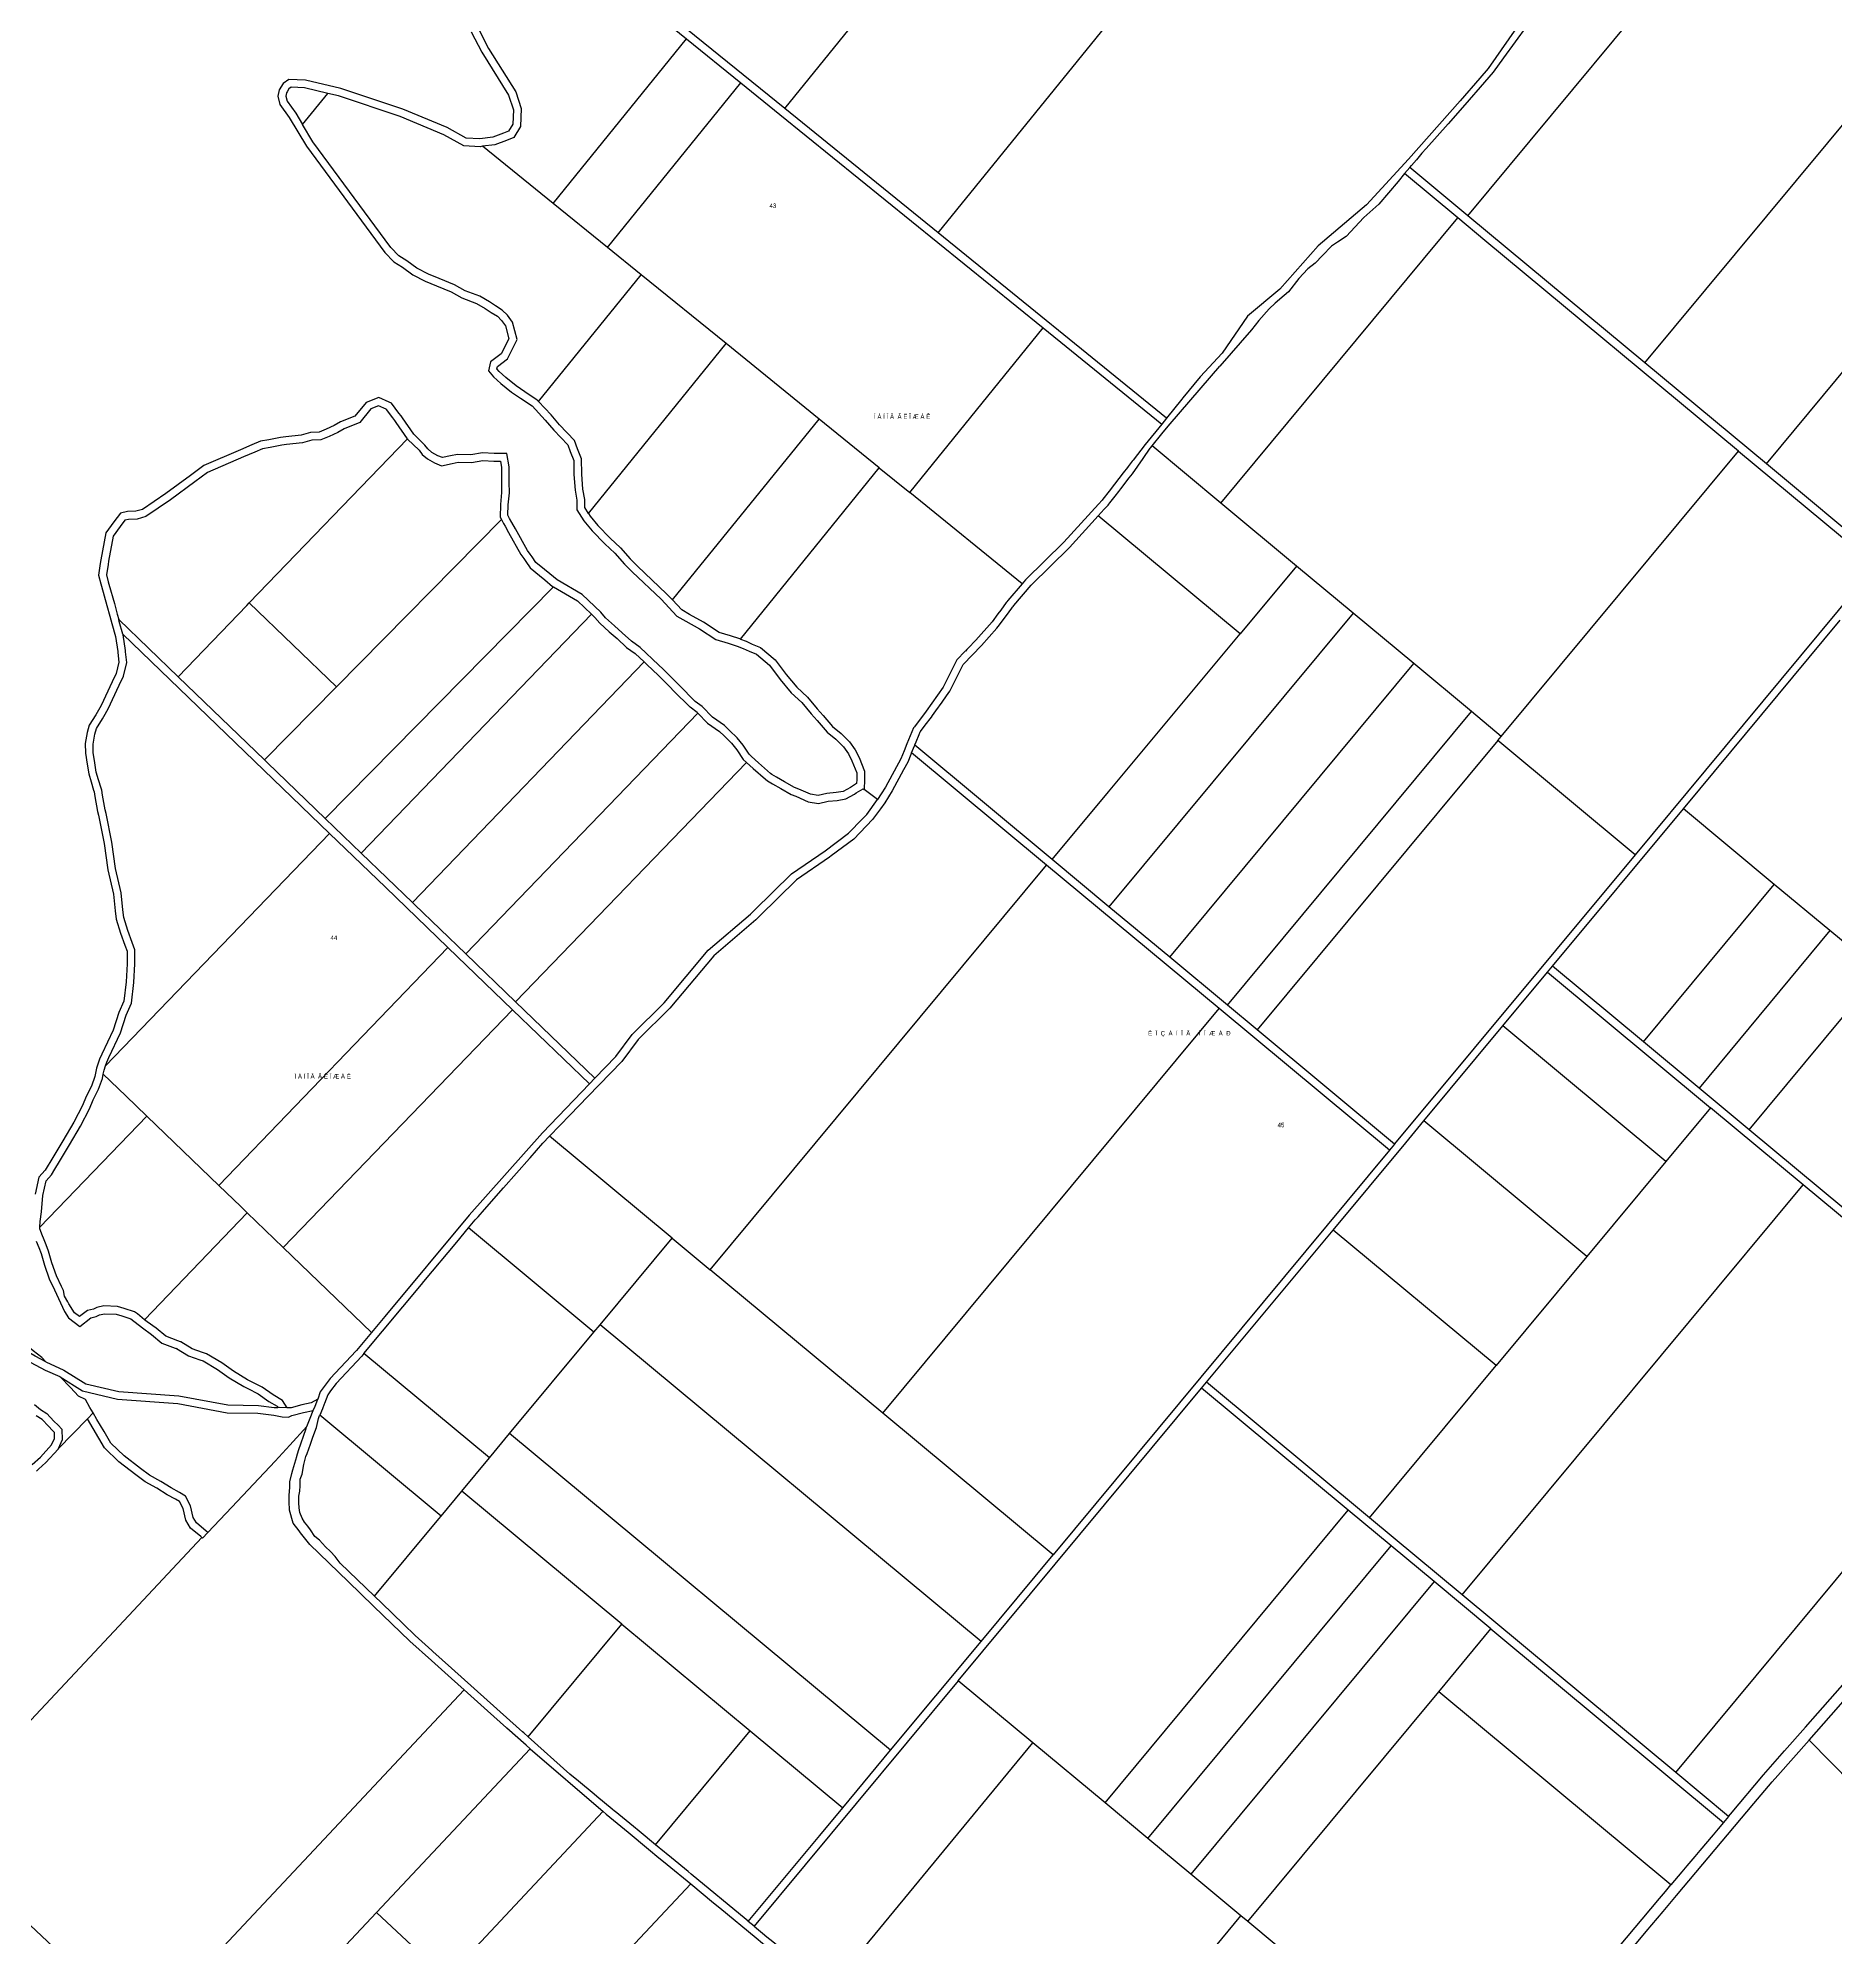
# Model space of a CAD drawing. Header units: metres. Extents: x 1082 to 7276, y 13258 to 20635.
# Drawn here: x 2821 to 3629, y 15857 to 16712 of the extents above; entities that cross this region are included whole.
import ezdxf

# ---------------------------------------------------------------- set-up
doc = ezdxf.new("R2010")
doc.units = ezdxf.units.M

msp = doc.modelspace()

# ---------------------------------------------------------------- linework, layer by layer
at = {"layer": '146'}
for points in [[(2961.07, 16834.131), (3073.86, 16742.69), (3091.92, 16728.051), (3112.47, 16711.381)], [(2961.07, 16834.131), (2965.8, 16821.26), (2966.33, 16819.82), (2980.47, 16793.119), (3003.1, 16753.381), (3012.11, 16729.789), (3018.78, 16716.109), (3023.42, 16707.019), (3035.63, 16687.471), (3038.16, 16679.949), (3037.76, 16671.92), (3034.86, 16667), (3031.44, 16665.65), (3026.17, 16663.721), (3020.75, 16663)], [(3156.67, 16680.06), (3262.86, 16811.051)], [(3225.77, 16624.039), (3340.84, 16765.971)], [(3156.67, 16680.06), (3094.12, 16730.769)], [(3491.86, 16724.789), (3473.28, 16698.029), (3469.53, 16693.699), (3460.68, 16683.51), (3437.34, 16657.221), (3418.41, 16636.67), (3396.72, 16618.25), (3379.46, 16598.75), (3364.93, 16586.57), (3353.59, 16569.891), (3343.57, 16559.24), (3335.9, 16549.769), (3335.4, 16549.16), (3328.55, 16540.711)], [(3495.85, 16724.391), (3480.18, 16702.789), (3475.48, 16696.32), (3471.63, 16691.881), (3462.78, 16681.68), (3455.16, 16673.1), (3445.29, 16661.99), (3443.4, 16659.859), (3440.95, 16656.981), (3438.79, 16654.43)], [(3464.09, 16631.74), (3539.37, 16722.279)], [(3015.66, 16714.529), (3020.37, 16705.301), (3032.45, 16685.961), (3034.63, 16679.461), (3034.31, 16672.949), (3032.45, 16669.81), (3030.2, 16668.92), (3025.33, 16667.141), (3019.44, 16666.35), (3013.29, 16666.69), (3004.85, 16671.4), (2984.84, 16679.67), (2956.93, 16689.019), (2941.09, 16692.81), (2933.57, 16693.141), (2930.95, 16691.25), (2929.22, 16688.359), (2928.61, 16685.6), (2929.52, 16681.85), (2933.71, 16675.99), (2941.46, 16663.141), (2976.72, 16615.269), (2980.77, 16611.039), (2984.68, 16608.56), (2989.35, 16605.199), (2994.89, 16602.35), (2999.92, 16600.26), (3006.59, 16597.539), (3011.38, 16594.81), (3017.92, 16592.35), (3021.95, 16589.99), (3024.6, 16588.26), (3027.38, 16586.519), (3029.27, 16584.65), (3031.05, 16582.279), (3032.6, 16576.41), (3029.15, 16569.631), (3024.28, 16565.971), (3023.44, 16561.961), (3025.59, 16559.221), (3029.01, 16556.231), (3033.8, 16552.381), (3037.84, 16549.65), (3043.01, 16546.17), (3048.96, 16539.82), (3052.75, 16535.34), (3059.08, 16528.74), (3060.11, 16525.609), (3061.77, 16521.619), (3061.82, 16515.359), (3062.38, 16508.35), (3063.17, 16503.721), (3063.21, 16499.461), (3066.26, 16494.471), (3070.06, 16489.99), (3075.75, 16484.141), (3080.3, 16479.91), (3084.61, 16475.051), (3088.02, 16471.56), (3101.04, 16459.25), (3108.13, 16451.65), (3112.16, 16449.301), (3118.33, 16445.949), (3125.64, 16441.109), (3131.18, 16439.391), (3135.33, 16438.039), (3137.97, 16437.051), (3140.61, 16435.82), (3144.01, 16434.461), (3149.82, 16429.481), (3154.64, 16423.131), (3159.58, 16417.15), (3164.38, 16412.789), (3168.56, 16407.68), (3171.34, 16404.57), (3175.78, 16399.461), (3179.69, 16396.231), (3183.1, 16392.75), (3185.39, 16389.631), (3186.92, 16386.51), (3189.1, 16381.14), (3189.12, 16378.13), (3189.04, 16376.23)], [(3052.43, 16637.32), (3112.47, 16711.381)], [(3112.47, 16711.381), (3136.92, 16691.57)], [(3543.71, 16565.539), (3666.85, 16713.641)], [(2951.04, 16686.83), (2940.6, 16689.33), (2934.63, 16689.59), (2933.58, 16688.83), (2932.78, 16687.49), (2932.51, 16687.051), (2932.2, 16685.641), (2932.76, 16683.33), (2936.63, 16677.92), (2939.7, 16672.84)], [(3076.87, 16617.5), (3136.92, 16691.57)], [(3136.92, 16691.57), (3154.47, 16677.34), (3272.97, 16581.269)], [(2939.7, 16672.84), (2951.04, 16686.83)], [(3020.75, 16663), (3019.58, 16662.84), (3012.29, 16663.24), (3003.33, 16668.24), (2983.62, 16676.391), (2955.96, 16685.66), (2951.04, 16686.83)], [(3225.77, 16624.039), (3156.67, 16680.06)], [(3045.94, 16548.16), (3045.29, 16548.85), (3039.79, 16552.551), (3035.88, 16555.199), (3031.25, 16558.91), (3028.15, 16561.631), (3027.2, 16562.84), (3027.44, 16563.961), (3031.9, 16567.32), (3036.33, 16576.01), (3034.26, 16583.84), (3031.91, 16586.961), (3029.56, 16589.279), (3026.48, 16591.211), (3023.79, 16592.971), (3019.43, 16595.519), (3012.87, 16597.99), (3008.12, 16600.699), (3001.25, 16603.5), (2996.37, 16605.529), (2991.18, 16608.199), (2986.64, 16611.461), (2983.01, 16613.76), (2979.41, 16617.529), (2944.38, 16665.09), (2939.7, 16672.84)], [(3052.43, 16637.32), (3020.75, 16663)], [(3437.96, 16653.461), (3438.69, 16654.31), (3438.79, 16654.43)], [(3435.63, 16650.721), (3432.66, 16647.221), (3424, 16636.94), (3417.34, 16630.94), (3409.35, 16622.369), (3405.36, 16619.801), (3402.7, 16618.09), (3398.7, 16613.801), (3395.37, 16610.381), (3392.04, 16607.81), (3388.05, 16603.519), (3383.38, 16597.519), (3381.39, 16595.81), (3377.39, 16592.381), (3374.73, 16589.81), (3370.07, 16584.67), (3366.74, 16580.381), (3352.51, 16564.01)], [(3435.63, 16650.721), (3437.96, 16653.461)], [(3459.63, 16630.76), (3435.63, 16650.721)], [(3464.09, 16631.74), (3437.96, 16653.461)], [(3076.87, 16617.5), (3052.43, 16637.32)], [(3352.92, 16502.42), (3459.63, 16630.76)], [(3585.85, 16525.82), (3471.76, 16620.68), (3459.63, 16630.76)], [(3543.71, 16565.539), (3464.09, 16631.74)], [(3328.55, 16540.711), (3225.77, 16624.039)], [(3092.13, 16605.131), (3076.87, 16617.5)], [(3045.94, 16548.16), (3092.13, 16605.131)], [(3130.27, 16574.211), (3092.13, 16605.131)], [(3212.93, 16507.199), (3272.97, 16581.269)], [(3272.97, 16581.269), (3326.35, 16538)], [(3068.33, 16497.801), (3130.27, 16574.211)], [(3172.16, 16540.25), (3130.27, 16574.211)], [(3321.96, 16528.16), (3326.42, 16533.67), (3328.47, 16536.19), (3330.08, 16538.18), (3352.51, 16564.01)], [(3598.41, 16520.06), (3543.71, 16565.539)], [(3598.41, 16520.06), (3636.59, 16565.981)], [(3189.04, 16376.23), (3186.27, 16374.54), (3182.98, 16372.69), (3179.83, 16372.19), (3175.68, 16371.79), (3171.74, 16370.9), (3168.26, 16371.48), (3163.01, 16373.81), (3161.03, 16374.54), (3156.64, 16377.12), (3152.91, 16379.2), (3150.89, 16380.32), (3150.28, 16380.86), (3144.87, 16385.631), (3141.76, 16388.43), (3140.62, 16389.44), (3137.98, 16393.56), (3135.29, 16396.81), (3131.83, 16400.211), (3129.55, 16402.449), (3124.25, 16406.18), (3119.58, 16410.9), (3116.42, 16413.26), (3109.17, 16420.529), (3107.62, 16422.08), (3102.03, 16427.68), (3099.96, 16429.641), (3091.63, 16437.539), (3087.72, 16440.269), (3083.57, 16444.109), (3080.03, 16447.231), (3076.02, 16450.801), (3073.87, 16453.42), (3065.59, 16461.32), (3054.23, 16467.891), (3050.95, 16470.619), (3048.61, 16472.551), (3044.72, 16475.779), (3043.01, 16478.25), (3042.1, 16479.551), (3040.96, 16481.19), (3035.5, 16490.91), (3033.95, 16493.721), (3032.91, 16495.609), (3032.28, 16496.75), (3032.13, 16497.019), (3032.22, 16501.619), (3032.81, 16507.019), (3032.76, 16511.93), (3032.74, 16514.869), (3032.72, 16518.74), (3031.68, 16524.82), (3026.98, 16524.789), (3025.9, 16524.789), (3020.71, 16525.131), (3015.44, 16524.221), (3009.41, 16524.31), (3006.35, 16523.66), (3002.62, 16522.92), (3000.65, 16523.711), (2997.95, 16525.279), (2996.13, 16526.84), (2994.74, 16528.57), (2991.99, 16531.279), (2989.83, 16533.41), (2984.71, 16540.779), (2984.08, 16541.69), (2983.09, 16543), (2979.7, 16547.49), (2978.66, 16547.94), (2974.02, 16549.94), (2968.31, 16547.74), (2963.31, 16541.6), (2956.82, 16539.1), (2953.94, 16537.33), (2950.34, 16535.69), (2947.19, 16534.34), (2943.34, 16534.19), (2939.06, 16533.029), (2932.12, 16532.24), (2929.81, 16531.981), (2924.53, 16530.99), (2920.73, 16530.279), (2916.84, 16528.619), (2911.72, 16526.42), (2895.25, 16519.32), (2889.22, 16514.869), (2878.26, 16506.801), (2867.74, 16499.65), (2864.74, 16498.789), (2861, 16498.65), (2857.77, 16497.961), (2854.8, 16494.019), (2851.26, 16489.029), (2848.96, 16476.881), (2848.71, 16475.33), (2847.87, 16470), (2848.89, 16466.15), (2849.19, 16465.019), (2851.65, 16456.4), (2852.94, 16451.519), (2853.87, 16448.24), (2855.52, 16442.42), (2856.57, 16435.711), (2856.63, 16435.199), (2857.1, 16430.93), (2855.8, 16425.801), (2853.97, 16422.08), (2849.05, 16411.41), (2847.26, 16408.17), (2846.72, 16407.18), (2843.71, 16402.471), (2842.84, 16399.25), (2841.96, 16394.301), (2842.01, 16389.94), (2842.79, 16384.99), (2843.49, 16380.62), (2844.59, 16376.98), (2845.71, 16373.26), (2845.94, 16372.49), (2846.3, 16370.47), (2847.51, 16363.76), (2847.86, 16362.09), (2850.51, 16349.26), (2852.11, 16337.5), (2854.59, 16326.5), (2855.4, 16319.06), (2855.81, 16315.22), (2857.72, 16308.98), (2859.75, 16303.56), (2860.76, 16300.85), (2860.8, 16295.2), (2860.37, 16287.04), (2859.31, 16278.39), (2857.1, 16273.23), (2854.53, 16265.33), (2849.39, 16254.45), (2848.36, 16252.27), (2847.01, 16248.27), (2846.28, 16244.5), (2844.67, 16240.09), (2842.32, 16235.44), (2840.71, 16231.42), (2836.74, 16223.87), (2831.91, 16215.44), (2827.31, 16208.01), (2823.96, 16202.35), (2821.11, 16199.21), (2819.4, 16191.45)], [(2986.95, 16531.42), (2981.84, 16538.779), (2981.25, 16539.641), (2980.3, 16540.891), (2977.46, 16544.641), (2977.27, 16544.721), (2973.94, 16546.16), (2970.43, 16544.81), (2965.44, 16538.67), (2958.38, 16535.949), (2955.59, 16534.231), (2951.76, 16532.49), (2947.97, 16530.859), (2943.87, 16530.711), (2939.72, 16529.58), (2932.51, 16528.76), (2930.33, 16528.51), (2925.17, 16527.551), (2921.75, 16526.91), (2918.22, 16525.4), (2913.18, 16523.24), (2897.01, 16516.269), (2891.3, 16512.06), (2880.29, 16503.94), (2869.24, 16496.44), (2865.3, 16495.31), (2861.44, 16495.16), (2859.78, 16494.81), (2857.63, 16491.961), (2854.56, 16487.631), (2852.41, 16476.279), (2852.17, 16474.789), (2851.44, 16470.19), (2852.28, 16467.039), (2852.57, 16465.949), (2855.02, 16457.32), (2856.32, 16452.449), (2856.97, 16450.131)], [(3068.33, 16497.801), (3066.7, 16500.461), (3066.67, 16504.029), (3065.86, 16508.779), (3065.32, 16515.51), (3065.27, 16522.33), (3063.39, 16526.84), (3062.16, 16530.59), (3055.36, 16537.68), (3051.57, 16542.15), (3045.94, 16548.16)], [(3106.18, 16458.869), (3172.16, 16540.25)], [(3199.19, 16518.33), (3172.16, 16540.25)], [(3326.35, 16538), (3318.94, 16528.859), (3313.44, 16521.76), (3313.08, 16521.301), (3311.25, 16518.94), (3310.89, 16518.481), (3308.99, 16516.01), (3305.12, 16511.029), (3302.61, 16507.801), (3299.86, 16504.25), (3299.46, 16503.801), (3297.86, 16502.039), (3282.29, 16484.949), (3264.98, 16467.92), (3263.51, 16466.19)], [(3328.55, 16540.711), (3326.35, 16538)], [(2915.76, 16457.551), (2986.95, 16531.42)], [(2986.95, 16531.42), (2987.14, 16531.141), (2989.53, 16528.789), (2992.14, 16526.221), (2993.6, 16524.391), (2995.92, 16522.41), (2999.11, 16520.56), (3002.28, 16519.279), (3007.06, 16520.231), (3009.75, 16520.81), (3015.71, 16520.721), (3020.9, 16521.609), (3025.79, 16521.279), (3027, 16521.289), (3028.73, 16521.301), (3029.22, 16518.43), (3029.24, 16514.85), (3029.26, 16511.9), (3029.31, 16507.19), (3028.72, 16501.85), (3028.61, 16496.15), (3029.19, 16495.109)], [(3297.77, 16496.75), (3300.45, 16499.69), (3302.17, 16501.58), (3302.55, 16501.99), (3303, 16502.58), (3305.38, 16505.65), (3306.96, 16507.69), (3307.89, 16508.891), (3311.75, 16513.869), (3313.17, 16515.699), (3317.91, 16522.51), (3321.12, 16527.131), (3321.4, 16527.481), (3321.96, 16528.16)], [(3352.92, 16502.42), (3321.96, 16528.16)], [(3479.14, 16397.471), (3585.85, 16525.82)], [(3585.85, 16525.82), (3647.61, 16474.471)], [(3136.71, 16441.26), (3199.19, 16518.33)], [(3199.19, 16518.33), (3212.93, 16507.199)], [(3649.91, 16477.24), (3598.41, 16520.06)], [(3263.51, 16466.19), (3212.93, 16507.199)], [(3386.91, 16474.16), (3352.92, 16502.42)], [(3029.19, 16495.109), (2954.96, 16419.769)], [(3029.19, 16495.109), (3029.22, 16495.06), (3029.84, 16493.92), (3030.19, 16493.301), (3030.89, 16492.029), (3032.44, 16489.199), (3037.99, 16479.33), (3039.23, 16477.56), (3040.13, 16476.25), (3042.12, 16473.391), (3046.38, 16469.859), (3048.71, 16467.92), (3052.22, 16465.01), (3052.64, 16464.769)], [(3068.33, 16497.801), (3069.11, 16496.529), (3072.65, 16492.34), (3078.2, 16486.641), (3082.81, 16482.359), (3087.17, 16477.44), (3090.48, 16474.06), (3103.53, 16461.711), (3106.18, 16458.869)], [(3215.25, 16393.631), (3215.81, 16395), (3217.2, 16398.4), (3217.68, 16399.58), (3217.82, 16399.76), (3219.92, 16402.56), (3222.66, 16406.199), (3223.14, 16406.84), (3224.71, 16409.039), (3227.48, 16412.94), (3229.46, 16415.721), (3230.92, 16417.779), (3235.97, 16427.74), (3237.03, 16429.84), (3245.2, 16438.369), (3252.17, 16446.24), (3252.73, 16446.881), (3256.43, 16451.891), (3258.83, 16455.119), (3259.18, 16455.6), (3259.45, 16455.971), (3259.81, 16456.461), (3267.55, 16465.539), (3284.82, 16482.519), (3297.77, 16496.75)], [(3361.57, 16443.699), (3297.77, 16496.75)], [(3647.61, 16474.471), (3571.01, 16382.34), (3539.35, 16344.27)], [(3263.51, 16466.19), (3257.07, 16458.631), (3256.64, 16458.051), (3256.36, 16457.68), (3253.86, 16454.289), (3252.64, 16452.641), (3250.01, 16449.09), (3242.63, 16440.74), (3241.7, 16439.769), (3240.23, 16438.24), (3238.58, 16436.519), (3238, 16435.91), (3237.94, 16435.85), (3234.14, 16431.891), (3227.91, 16419.59), (3220.32, 16408.91), (3215.01, 16401.85), (3214.61, 16401.32), (3211.67, 16394.131), (3210.46, 16391.019), (3208.91, 16387.4), (3202.07, 16374.72), (3200.11, 16371.66), (3198.48, 16369.13)], [(3386.91, 16474.16), (3361.57, 16443.699)], [(3412.42, 16452.949), (3386.91, 16474.16)], [(2883.75, 16424.33), (2914.64, 16456.381), (2915.76, 16457.551)], [(2954.96, 16419.769), (2915.76, 16457.551)], [(2949.95, 16360.54), (3052.64, 16464.769)], [(3052.64, 16464.769), (3063.47, 16458.5), (3069.7, 16452.56)], [(3136.71, 16441.26), (3136.48, 16441.34), (3132.24, 16442.721), (3127.16, 16444.31), (3120.13, 16448.961), (3113.87, 16452.35), (3110.33, 16454.41), (3106.18, 16458.869)], [(2858.86, 16443.449), (2857.24, 16449.199), (2856.97, 16450.131)], [(2883.75, 16424.33), (2856.97, 16450.131)], [(2966.06, 16345.01), (3069.7, 16452.56)], [(3069.7, 16452.56), (3071.3, 16451.029), (3073.48, 16448.369), (3077.71, 16444.6), (3081.22, 16441.519), (3085.52, 16437.539), (3089.41, 16434.82), (3093.47, 16430.971)], [(3412.42, 16452.949), (3302.6, 16320.87)], [(3439.72, 16430.25), (3412.42, 16452.949)], [(3561.08, 16364.93), (3631.57, 16449.721)], [(2851.05, 16249.28), (2851.61, 16250.97), (2852.55, 16252.96), (2857.79, 16264.04), (2860.37, 16272), (2862.73, 16277.47), (2863.86, 16286.74), (2864.3, 16295.12), (2864.26, 16301.5), (2863.02, 16304.79), (2861.04, 16310.1), (2859.26, 16315.93), (2858.88, 16319.44), (2858.05, 16327.08), (2855.56, 16338.12), (2853.96, 16349.86), (2851.29, 16362.8), (2850.95, 16364.42), (2849.75, 16371.09), (2849.35, 16373.31), (2849.06, 16374.27), (2847.94, 16377.99), (2846.91, 16381.4), (2846.25, 16385.539), (2845.5, 16390.24), (2845.46, 16394.01), (2846.26, 16398.49), (2846.95, 16401.039), (2849.73, 16405.391), (2850.33, 16406.481), (2852.17, 16409.84), (2857.13, 16420.57), (2859.1, 16424.59), (2860.65, 16430.69), (2860.1, 16435.58), (2860.04, 16436.17), (2858.94, 16443.17), (2858.86, 16443.449)], [(2951.83, 16353.86), (2858.86, 16443.449)], [(3136.71, 16441.26), (3139.32, 16440.279), (3142.01, 16439.029), (3145.84, 16437.49), (3152.38, 16431.9), (3157.38, 16425.301), (3162.12, 16419.57), (3166.92, 16415.211), (3171.22, 16409.961), (3173.96, 16406.891), (3178.23, 16401.981), (3182.06, 16398.81), (3185.78, 16395.019), (3188.39, 16391.449), (3190.12, 16387.94), (3192.59, 16381.83), (3192.62, 16378.08), (3192.43, 16373.58)], [(3277.09, 16342.08), (3302.39, 16372.51), (3361.57, 16443.699)], [(2922.58, 16386.91), (2883.75, 16424.33)], [(2989.17, 16322.74), (3093.47, 16430.971)], [(3117.55, 16407.981), (3117.27, 16408.26), (3114.13, 16410.609), (3106.69, 16418.06), (3105.15, 16419.6), (3099.59, 16425.17), (3097.56, 16427.1), (3094.44, 16430.051), (3093.47, 16430.971)], [(3329.91, 16298.17), (3439.72, 16430.25)], [(3465.69, 16408.66), (3439.72, 16430.25)], [(2922.58, 16386.91), (2954.96, 16419.769)], [(3013.14, 16299.64), (3117.55, 16407.981)], [(3117.55, 16407.981), (3121.98, 16403.49), (3127.3, 16399.76), (3129.37, 16397.721), (3132.71, 16394.44), (3135.15, 16391.481), (3137.94, 16387.15), (3139.42, 16385.82), (3139.47, 16385.779)], [(3355.87, 16276.58), (3465.69, 16408.66)], [(3479.14, 16397.471), (3465.69, 16408.66)], [(3477.59, 16395.609), (3479.14, 16397.471)], [(3213.78, 16390.039), (3213.5, 16389.359), (3212.08, 16385.9), (3210.2, 16382.42), (3205.09, 16372.95), (3201.68, 16367.57), (3199.78, 16364.97), (3196.25, 16360.14), (3187.73, 16351.26), (3177.62, 16343.76), (3176.87, 16343.2), (3162.01, 16332.92), (3145.39, 16316.66), (3143.66, 16314.97), (3124.8, 16298.76), (3104.97, 16275.28), (3090.71, 16261.09), (3083.35, 16251.21), (3068.16, 16235.45)], [(3213.78, 16390.039), (3215.1, 16393.289), (3215.21, 16393.529)], [(3274.5, 16339.55), (3213.78, 16390.039)], [(3215.21, 16393.529), (3215.25, 16393.631)], [(3277.09, 16342.08), (3215.21, 16393.529)], [(3477.59, 16395.609), (3369.32, 16265.39)], [(3539.35, 16344.27), (3477.59, 16395.609)], [(2949.95, 16360.54), (2924.01, 16385.529), (2922.58, 16386.91)], [(3035.6, 16277.99), (3139.47, 16385.779)], [(3139.47, 16385.779), (3142.55, 16383.02), (3147.97, 16378.24), (3148.86, 16377.44), (3151.21, 16376.14), (3154.91, 16374.08), (3159.52, 16371.36), (3161.7, 16370.56), (3167.24, 16368.1), (3171.84, 16367.34), (3176.23, 16368.32), (3180.27, 16368.72), (3184.15, 16369.33), (3188.04, 16371.52), (3188.86, 16372.03), (3191.97, 16373.91), (3192.43, 16373.58)], [(3198.48, 16369.13), (3192.43, 16373.58)], [(3071.22, 16243.67), (3080.68, 16253.48), (3088.06, 16263.39), (3102.39, 16277.65), (3122.3, 16301.23), (3141.3, 16317.55), (3142.94, 16319.16), (3159.77, 16335.62), (3174.83, 16346.05), (3185.41, 16353.89), (3191.61, 16360.36), (3193.56, 16362.39), (3195.1, 16364.5), (3196.95, 16367.03), (3198.48, 16369.13)], [(3502.19, 16294.1), (3561.08, 16364.93)], [(3601.99, 16330.91), (3561.08, 16364.93)], [(2966.06, 16345.01), (2949.95, 16360.54)], [(2951.83, 16353.86), (2851.05, 16249.28)], [(3005.13, 16302.5), (2977.03, 16329.58), (2951.83, 16353.86)], [(2989.17, 16322.74), (2966.06, 16345.01)], [(3123.14, 16157.5), (3274.5, 16339.55)], [(3352.13, 16275.01), (3274.5, 16339.55)], [(3302.6, 16320.87), (3277.09, 16342.08)], [(3539.35, 16344.27), (3431.14, 16214.12), (3431.08, 16214.05)], [(3543.1, 16260.08), (3601.99, 16330.91)], [(3627.03, 16310.09), (3601.99, 16330.91)], [(3013.14, 16299.64), (2990.13, 16321.81), (2989.17, 16322.74)], [(3329.91, 16298.17), (3302.6, 16320.87)], [(3627.03, 16310.09), (3568.14, 16239.26)], [(3649.58, 16291.35), (3627.03, 16310.09)], [(2901.98, 16195.46), (3005.13, 16302.5)], [(3005.13, 16302.5), (3034.19, 16274.49)], [(3035.6, 16277.99), (3013.14, 16299.64)], [(3355.87, 16276.58), (3329.91, 16298.17)], [(3479.86, 16267.24), (3499.95, 16291.41)], [(3499.95, 16291.41), (3502.19, 16294.1)], [(3499.95, 16291.41), (3573.31, 16230.41)], [(3543.1, 16260.08), (3502.19, 16294.1)], [(3590.69, 16220.52), (3649.58, 16291.35)], [(3071.22, 16243.67), (3035.6, 16277.99)], [(2931.04, 16167.45), (3034.19, 16274.49)], [(3034.19, 16274.49), (3068.79, 16241.15)], [(3200.76, 16092.96), (3352.13, 16275.01)], [(3428.78, 16211.28), (3352.13, 16275.01)], [(3369.32, 16265.39), (3355.87, 16276.58)], [(3431.08, 16214.05), (3369.32, 16265.39)], [(3444.34, 16224.52), (3479.86, 16267.24)], [(3553.22, 16206.25), (3479.86, 16267.24)], [(3568.14, 16239.26), (3543.1, 16260.08)], [(2821.52, 16176.69), (2821.57, 16179.21), (2822.29, 16183.63), (2822.87, 16190.93), (2824.32, 16197.54), (2826.79, 16200.26), (2828.24, 16202.71), (2830.31, 16206.2), (2834.91, 16213.65), (2839.81, 16222.18), (2843.9, 16229.95), (2845.51, 16234), (2847.89, 16238.7), (2849.66, 16243.56), (2850.04, 16245.51)], [(2850.04, 16245.51), (2850.4, 16247.37), (2851.05, 16249.28)], [(2869.64, 16226.63), (2860.12, 16235.79), (2850.04, 16245.51)], [(3068.79, 16241.15), (3071.22, 16243.67)], [(3068.79, 16241.15), (3047.62, 16219.18), (3014.71, 16182.11), (2976.69, 16136.46), (2970.69, 16129.25)], [(3050.91, 16217.55), (3060.17, 16227.16), (3068.16, 16235.45)], [(3590.69, 16220.52), (3568.14, 16239.26)], [(2869.64, 16226.63), (2821.52, 16176.69)], [(2901.98, 16195.46), (2873.88, 16222.54), (2869.64, 16226.63)], [(3573.31, 16230.41), (3553.22, 16206.25)], [(3614.96, 16195.78), (3573.31, 16230.41)], [(3403.46, 16175.36), (3436.14, 16214.66), (3444.34, 16224.52)], [(3517.7, 16163.53), (3444.34, 16224.52)], [(3740.64, 16095.84), (3590.69, 16220.52)], [(3014.42, 16176.3), (3017.46, 16179.94), (3018.72, 16181.37), (3021.63, 16184.67), (3030.16, 16194.34), (3041.83, 16207.55), (3042.09, 16207.85), (3047.9, 16214.43), (3050.91, 16217.55)], [(3106.02, 16171.74), (3050.91, 16217.55)], [(3428.78, 16211.28), (3277.41, 16029.23)], [(3431.08, 16214.05), (3428.78, 16211.28)], [(3553.22, 16206.25), (3517.7, 16163.53)], [(2914.86, 16183.05), (2911.91, 16185.89), (2901.98, 16195.46)], [(3461.5, 16011.22), (3614.96, 16195.78)], [(3711.07, 16115.87), (3614.96, 16195.78)], [(2824.14, 16116.08), (2819.32, 16118.64), (2813.67, 16121.92), (2806.86, 16127.07), (2801.15, 16131.62), (2796.18, 16136.29), (2790.96, 16141.34), (2785.4, 16147.8), (2781.8, 16156.38), (2778.78, 16161.99), (2775.63, 16169.94), (2772.95, 16175.82), (2771.67, 16177.52), (2768.65, 16180.87), (2766.11, 16183.96), (2761.08, 16185.89), (2757.44, 16186.81), (2752.23, 16187.2), (2747.07, 16184.93), (2744.82, 16183.45), (2741.84, 16181.44), (2735.3, 16177.28), (2729.42, 16170.81), (2726.21, 16167.38)], [(2868.59, 16135.03), (2865.38, 16137.6), (2864.12, 16138.62), (2859.47, 16140.09), (2856.41, 16141), (2850.26, 16141.25), (2847.14, 16140.57), (2845.62, 16139.8), (2842.88, 16139.18), (2839.39, 16136.4), (2837.03, 16138.19), (2834.58, 16142.16), (2834.08, 16143.05), (2832.64, 16145.62), (2832.11, 16148.15), (2831.3, 16149.9), (2828.97, 16154.76), (2826.91, 16160.61), (2825.36, 16165.91), (2824.27, 16168.76), (2823.15, 16171.69), (2822.7, 16172.83), (2821.5, 16175.91), (2821.52, 16176.69)], [(2868.59, 16135.03), (2914.86, 16183.05)], [(2931.04, 16167.45), (2914.86, 16183.05)], [(2967.33, 16119.75), (2993.29, 16150.92), (2994.36, 16152.2), (3009.15, 16169.96), (3014.42, 16176.3)], [(3070.82, 16129.41), (3014.42, 16176.3)], [(3346.5, 16106.85), (3403.46, 16175.36)], [(3476.82, 16114.36), (3403.46, 16175.36)], [(2824.14, 16116.08), (2822.35, 16118.01), (2818.45, 16121), (2814.55, 16124.24), (2812.03, 16127.48), (2806.87, 16133.84), (2805.47, 16137.85), (2801.07, 16142.58), (2796.03, 16147.82), (2793.26, 16151.69), (2790.98, 16155.94), (2789.97, 16158.94), (2788.19, 16163.07), (2787.62, 16171.49)], [(2819.88, 16170.42), (2821, 16167.51), (2822.04, 16164.79), (2823.57, 16159.54), (2825.73, 16153.41), (2828.13, 16148.41), (2832.62, 16138.66), (2834.39, 16135.8), (2839.44, 16131.97), (2844.44, 16135.94), (2846.82, 16136.49), (2848.32, 16137.25), (2850.57, 16137.74), (2855.83, 16137.52), (2858.44, 16136.74), (2862.44, 16135.48), (2867.66, 16131.3), (2871.67, 16128.44), (2876.36, 16124.51), (2882.35, 16122.29), (2883.28, 16121.95), (2883.06, 16122.09), (2888.46, 16118.7), (2893.53, 16116.98), (2894.98, 16116.48), (2901.45, 16112.67), (2906.72, 16108.94), (2913.28, 16104.95), (2915.08, 16104.01), (2919.67, 16101.61), (2924.55, 16098.27), (2928.23, 16096.08), (2928.6, 16095.51)], [(2970.69, 16129.25), (2931.04, 16167.45)], [(3073.62, 16132.77), (3106.02, 16171.74)], [(3106.02, 16171.74), (3123.14, 16157.5)], [(3517.7, 16163.53), (3476.82, 16114.36)], [(3200.76, 16092.96), (3123.14, 16157.5)], [(2932.82, 16095.4), (2930.74, 16098.67), (2926.44, 16101.22), (2921.48, 16104.62), (2916.7, 16107.11), (2915, 16108), (2908.64, 16111.87), (2903.35, 16115.61), (2896.45, 16119.68), (2894.65, 16120.29), (2889.97, 16121.88), (2884.92, 16125.05), (2884.84, 16125.1), (2883.57, 16125.57), (2878.14, 16127.58), (2873.81, 16131.21), (2869.77, 16134.09), (2868.59, 16135.03)], [(3070.82, 16129.41), (3073.62, 16132.77)], [(3245.01, 15990.26), (3073.62, 16132.77)], [(2970.69, 16129.25), (2963.92, 16121.13), (2963.83, 16121.02), (2952.09, 16108.63), (2947.64, 16102.56), (2946.55, 16099.34)], [(3032.89, 16083.78), (3070.82, 16129.41)], [(2830.69, 16109.25), (2823.98, 16112.19), (2817.62, 16115.58)], [(2824.14, 16116.08), (2832.34, 16112.35), (2842.12, 16106.23), (2856.99, 16102.78), (2884, 16100.81), (2906.13, 16096.69), (2919.84, 16096.39), (2926.98, 16095.56), (2928.6, 16095.51)], [(2967.33, 16119.75), (2966.42, 16118.66), (2954.79, 16106.39), (2952.28, 16102.97), (2951.02, 16101.25), (2949.53, 16097.31), (2949.4, 16096.96), (2948.63, 16094.92), (2947.49, 16092.08)], [(3023.77, 16072.82), (2967.33, 16119.75)], [(3557.62, 15931.31), (3711.07, 16115.87)], [(2845.47, 16093.06), (2843.97, 16095.53), (2842.09, 16099.08), (2838.96, 16100.56), (2835.31, 16104.55), (2830.69, 16109.25)], [(2830.69, 16109.25), (2840.76, 16102.95), (2856.46, 16099.31), (2883.55, 16097.33), (2905.77, 16093.19), (2919.59, 16092.9), (2926.73, 16092.06), (2930.5, 16091.32), (2933.44, 16091.19), (2934.96, 16091.85), (2940.15, 16093.31), (2944.56, 16094.2)], [(3344.26, 16104.16), (3346.5, 16106.85)], [(3419.86, 16045.85), (3346.5, 16106.85)], [(3419.86, 16045.85), (3476.82, 16114.36)], [(2946.55, 16099.34), (2943.6, 16097.57), (2939.33, 16096.72), (2934.52, 16095.36), (2932.82, 16095.4)], [(2944.56, 16094.2), (2945.36, 16096.19), (2946.55, 16099.34)], [(3234.8, 15972.5), (3344.26, 16104.16)], [(3410.27, 16049.27), (3344.26, 16104.16)], [(2818.1, 16069.84), (2821.83, 16073.13), (2826.81, 16078.68), (2828.07, 16081.63), (2828.03, 16084.33), (2827.24, 16085.14), (2825.39, 16087.07), (2822.48, 16090.13), (2819.86, 16091.8)], [(2819.1, 16096.85), (2821.86, 16094.55), (2824.66, 16092.77), (2827.86, 16089.4), (2829.69, 16087.5), (2831.41, 16085.72), (2831.48, 16080.95), (2829.73, 16076.86)], [(2829.73, 16076.86), (2842.89, 16090.41)], [(2842.89, 16090.41), (2845.47, 16093.06)], [(2894.43, 16036.98), (2893.88, 16037.43), (2889.26, 16041.27), (2887.14, 16044.76), (2885.96, 16050.12), (2884.34, 16053.16), (2882.58, 16054.31), (2878.84, 16056.29), (2874.19, 16059.27), (2868.94, 16062.05), (2864.67, 16065.22), (2857.08, 16071.08), (2850.65, 16077.31), (2842.89, 16090.41)], [(2897.13, 16039.29), (2896.33, 16039.94), (2891.95, 16043.58), (2890.43, 16046.08), (2889.28, 16051.34), (2887, 16055.59), (2884.37, 16057.33), (2880.6, 16059.31), (2875.96, 16062.29), (2870.81, 16065.02), (2866.79, 16068.01), (2859.37, 16073.73), (2853.44, 16079.48), (2850.43, 16084.65), (2847.21, 16090.18), (2845.47, 16093.06)], [(2932.82, 16095.4), (2929.2, 16095.5), (2928.6, 16095.51)], [(2972.06, 16010.63), (2956.67, 16025.49), (2954.36, 16028.46), (2952.32, 16030.8), (2950.05, 16032.84), (2948.69, 16034.3), (2947.33, 16035.76), (2945.29, 16037.51), (2943.24, 16040.43), (2942.11, 16042.18), (2940.52, 16043.94), (2939.61, 16045.69), (2938.48, 16048.32), (2938.25, 16050.36), (2938.02, 16052.7), (2938.02, 16055.62), (2938.48, 16057.95), (2938.7, 16060.24), (2938.7, 16060.29), (2938.7, 16063.21), (2939.61, 16065.54), (2940.29, 16069.92), (2941.2, 16073.43), (2941.72, 16074.85), (2943.24, 16078.98), (2944.38, 16082.19), (2945.97, 16086.57), (2946.88, 16090.58), (2947.41, 16091.89), (2947.49, 16092.08)], [(2941.65, 16086.92), (2943.16, 16090.7), (2944.56, 16094.2)], [(3002.06, 16046.7), (2947.49, 16092.08)], [(3277.41, 16029.23), (3200.76, 16092.96)], [(2941.65, 16086.92), (2934.03, 16078.58), (2927.45, 16071.37), (2907.89, 16050.68), (2897.13, 16039.29)], [(3012.47, 15968.46), (3006.74, 15973.59), (2997.74, 15981.65), (2988.03, 15990.35), (2971.68, 16006.14), (2960.17, 16017.24), (2943.01, 16033.82), (2938.85, 16039.13), (2938.14, 16040.03), (2935.53, 16043.43), (2933.86, 16049.32), (2933.82, 16050.05), (2933.71, 16052.44), (2933.69, 16056.06), (2933.92, 16059.49), (2934.06, 16062.14), (2934.93, 16065.86), (2935.32, 16067.49), (2937.1, 16073.49), (2937.13, 16073.57), (2937.92, 16076.24), (2941.33, 16086.06), (2941.53, 16086.62), (2941.65, 16086.92)], [(3023.77, 16072.82), (3032.89, 16083.78)], [(3204.28, 15941.27), (3032.89, 16083.78)], [(2829.73, 16076.86), (2829.71, 16076.82), (2824.23, 16070.71), (2820.95, 16067.82), (2820.04, 16066.89)], [(3011.37, 16057.91), (3023.77, 16072.82)], [(3002.06, 16046.7), (3011.37, 16057.91)], [(3083.42, 15998), (3011.37, 16057.91)], [(3300.81, 15917.61), (3410.27, 16049.27)], [(3429.58, 16033.22), (3410.27, 16049.27)], [(2897.13, 16039.29), (2894.72, 16036.74), (2894.43, 16036.98)], [(2972.06, 16010.63), (3001.05, 16045.48), (3002.06, 16046.7)], [(3461.5, 16011.22), (3419.86, 16045.85)], [(2771.18, 15905.64), (2894.43, 16036.98)], [(3320.12, 15901.56), (3429.58, 16033.22)], [(3448.89, 16017.16), (3429.58, 16033.22)], [(3245.01, 15990.26), (3277.41, 16029.23)], [(3448.89, 16017.16), (3339.42, 15885.51)], [(3474.49, 15995.88), (3448.89, 16017.16)], [(3041.3, 15947.34), (3039.25, 15949.17), (3038.73, 15949.63), (3037.4, 15950.82), (3006.79, 15978.24), (2998.35, 15985.8), (2997.88, 15986.22), (2990.41, 15992.91), (2985.17, 15997.97), (2975.38, 16007.43), (2972.06, 16010.63)], [(3557.62, 15931.31), (3461.5, 16011.22)], [(3041.3, 15947.34), (3083.42, 15998)], [(3083.42, 15998), (3141.15, 15950)], [(3450.98, 15967.6), (3474.49, 15995.88)], [(3474.49, 15995.88), (3579.15, 15908.86)], [(3204.28, 15941.27), (3245.01, 15990.26)], [(3617.6, 15945.91), (3630.8, 15960.9), (3641.55, 15973.11), (3649.55, 15982.19)], [(3234.8, 15972.5), (3142.98, 15862.08)], [(3268.35, 15944.6), (3234.8, 15972.5)], [(3581.4, 15911.53), (3582.26, 15912.55), (3597.17, 15930.29), (3606.58, 15940.97), (3615.98, 15951.65), (3621.57, 15957.99), (3637.21, 15975.74)], [(2868.14, 15814.66), (3012.47, 15968.46)], [(3042.08, 15941.93), (3040.3, 15943.53), (3031.64, 15951.28), (3031.56, 15951.35), (3022.97, 15959.05), (3012.47, 15968.46)], [(3365.02, 15864.22), (3450.98, 15967.6)], [(3555.49, 15880.71), (3450.98, 15967.6)], [(3098.55, 15898.76), (3091.21, 15904.82), (3088.59, 15906.98), (3080.42, 15913.73), (3080.16, 15913.94), (3079.06, 15914.85), (3072.2, 15920.51), (3070.88, 15921.6), (3063.87, 15927.39), (3060.02, 15930.57), (3041.3, 15947.34)], [(3098.55, 15898.76), (3141.15, 15950)], [(3141.15, 15950), (3182.77, 15915.4)], [(3176.91, 15833.83), (3268.35, 15944.6)], [(3300.81, 15917.61), (3268.35, 15944.6)], [(3523.27, 15835.09), (3535.41, 15849.05), (3544.38, 15859.71), (3551.98, 15868.76), (3557.98, 15875.9), (3592.78, 15917.31), (3600.96, 15927.03), (3603.58, 15930), (3617.6, 15945.91)], [(3753.18, 15808.24), (3617.6, 15945.91)], [(2973.01, 15868.33), (3042.08, 15941.93)], [(3042.08, 15941.93), (3074.94, 15913.71)], [(3182.77, 15915.4), (3204.28, 15941.27)], [(3581.4, 15911.53), (3557.62, 15931.31)], [(3074.94, 15913.71), (3074.91, 15913.67), (3004.57, 15838.71)], [(3074.94, 15913.71), (3076.39, 15912.51), (3086.23, 15904.39), (3095.45, 15896.78), (3100.11, 15892.93), (3103.62, 15890.04), (3103.73, 15889.94), (3114.41, 15881.13)], [(3140.28, 15864.3), (3172.44, 15902.98), (3182.77, 15915.4)], [(3320.12, 15901.56), (3300.81, 15917.61)], [(3581.4, 15911.53), (3579.15, 15908.86)], [(2868.14, 15814.66), (2771.18, 15905.64)], [(3339.42, 15885.51), (3320.12, 15901.56)], [(3579.15, 15908.86), (3576.66, 15905.89), (3574.41, 15903.22), (3568.45, 15896.12), (3566.19, 15893.44), (3562.68, 15889.25), (3560.42, 15886.57), (3555.49, 15880.71)], [(3140.28, 15864.3), (3140.22, 15864.36), (3139.33, 15865.09), (3114.54, 15885.56), (3113.18, 15886.68), (3105.69, 15892.86), (3103.37, 15894.78), (3102.59, 15895.42), (3098.55, 15898.76)], [(3361.93, 15866.79), (3339.42, 15885.51)], [(2965.92, 15722.9), (3114.41, 15881.13)], [(3114.41, 15881.13), (3124.62, 15872.7), (3127.45, 15870.36), (3143.83, 15856.84), (3149.6, 15852.07), (3149.73, 15851.97), (3170.38, 15834.92), (3181.43, 15825.18)], [(3468.86, 15777.89), (3506.29, 15822.72), (3508.85, 15825.79), (3515.94, 15834.28), (3527.11, 15847.12), (3529.74, 15850.15), (3531.61, 15852.3), (3550.4, 15874.65), (3552.96, 15877.69), (3555.49, 15880.71)], [(2897.12, 15787.46), (2973.01, 15868.33)], [(3004.57, 15838.71), (2973.01, 15868.33)], [(3142.98, 15862.08), (3140.28, 15864.3)], [(3142.98, 15862.08), (3143.98, 15861.25), (3146.68, 15859.02), (3148.68, 15857.37), (3151.31, 15855.21), (3172.65, 15837.59), (3176.91, 15833.83)], [(3265.99, 15750.57), (3361.93, 15866.79)], [(3365.02, 15864.22), (3361.93, 15866.79)], [(3389.65, 15843.75), (3365.02, 15864.22)]]:
    msp.add_lwpolyline(points, dxfattribs=at)

# ---------------------------------------------------------------- texts
at = {"layer": 'TEXT25'}
for s, p in [('43', (3149.82, 16635.27)), ('Ì À Í Î Â  Ã Ë Î Æ À Ê', (3196.86, 16540.391)), ('44', (2952.27, 16305.87)), ('Ë  Î  Ç  À  Í  Î  Â     Ï  Î  Æ  À  Ð', (3320.18, 16262.91)), ('Ì À Í Î Â  Ã Ë Î Æ À Ê', (2936.09, 16243.55)), ('45', (3378.47, 16221.63))]:
    msp.add_text(s, height=2, dxfattribs=at).set_placement(p)

doc.saveas('drawing.dxf')
